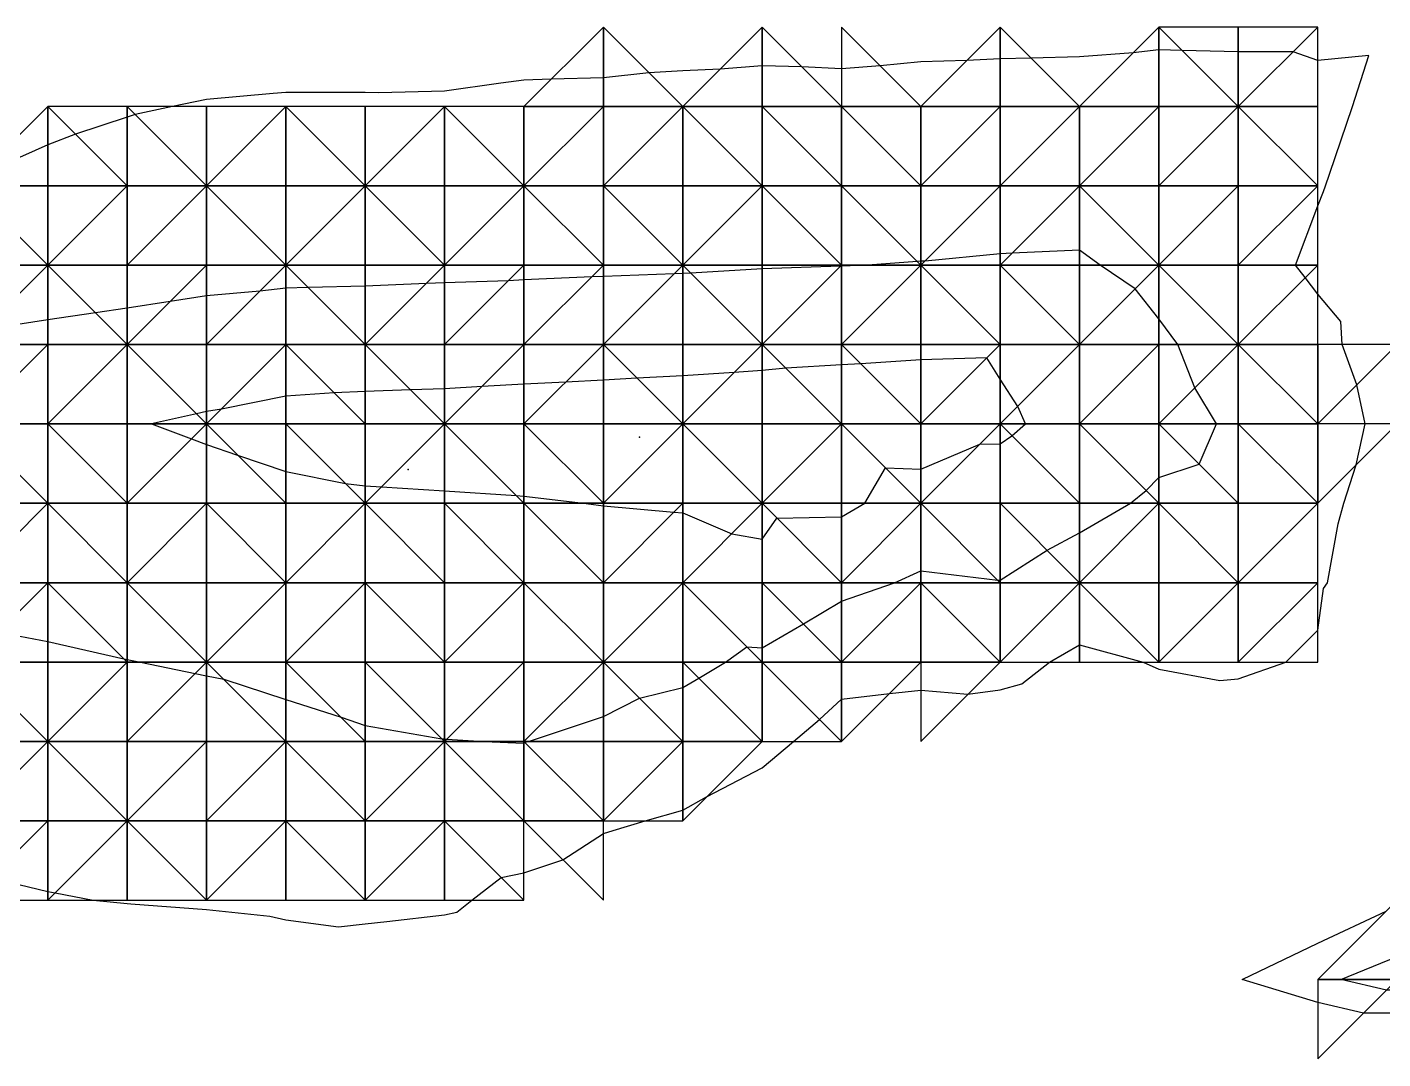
# Model space of a CAD drawing. Header units: metres. Extents: x 4732344 to 4732577, y 2266116 to 2266284.
# Drawn here: x 4732509.15 to 4732517.69, y 2266228.23 to 2266234.73 of the extents above; entities that cross this region are included whole.
import ezdxf

# ---------------------------------------------------------------- set-up
doc = ezdxf.new("R2010")
doc.units = ezdxf.units.M
doc.layers.add('TIN', color=5, linetype='Continuous')

msp = doc.modelspace()

# ---------------------------------------------------------------- linework, layer by layer
at = {"layer": 'corte', "color": 1}
for points in [[(4732517.779, 2266228.524, 1328.6113), (4732517.568, 2266228.524, 1328.5988), (4732517.279, 2266228.5909, 1328.5656), (4732516.8025, 2266228.735, 1328.5066), (4732517.279, 2266228.9638, 1328.5181), (4732517.7099, 2266229.1659, 1328.5291)], [(4732518.279, 2266228.6624, 1328.5159), (4732518.2064, 2266228.6624, 1328.5135), (4732517.779, 2266228.6685, 1328.4984), (4732517.7125, 2266228.6685, 1328.4927), (4732517.4252, 2266228.735, 1328.4597), (4732517.779, 2266228.8797, 1328.4715), (4732518.0528, 2266229.0088, 1328.4784), (4732518.279, 2266229.0215, 1328.4852), (4732518.5393, 2266228.9747, 1328.4978), (4732518.779, 2266228.9316, 1328.5094), (4732518.9457, 2266228.9017, 1328.5175), (4732519.279, 2266228.8546, 1328.5326), (4732519.722, 2266228.792, 1328.5526), (4732519.779, 2266228.7839, 1328.5551), (4732520.1252, 2266228.735, 1328.5708), (4732519.779, 2266228.7204, 1328.5606), (4732519.3132, 2266228.7008, 1328.5468), (4732519.279, 2266228.7008, 1328.5457), (4732518.8312, 2266228.6828, 1328.5325), (4732518.779, 2266228.6828, 1328.5307), (4732518.3516, 2266228.6624, 1328.5183), (4732518.279, 2266228.6624, 1328.5159)]]:
    msp.add_polyline3d(points, dxfattribs=at)
at = {"layer": 'lleno', "color": 3}
for points in [[(4732508.9203, 2266229.3763, 1328.1507), (4732509.279, 2266229.2891, 1328.1717), (4732509.3255, 2266229.2815, 1328.1746), (4732509.5647, 2266229.235, 1328.1905), (4732509.779, 2266229.2129, 1328.2014), (4732509.8032, 2266229.2108, 1328.2025), (4732510.279, 2266229.1753, 1328.2244), (4732510.6776, 2266229.1336, 1328.2448), (4732510.779, 2266229.11, 1328.2522), (4732511.1099, 2266229.0659, 1328.2707), (4732511.279, 2266229.0856, 1328.2729), (4732511.4143, 2266229.0997, 1328.275), (4732511.779, 2266229.1429, 1328.2796), (4732511.8551, 2266229.1589, 1328.2794), (4732511.9497, 2266229.235, 1328.2706), (4732512.1354, 2266229.3786, 1328.2765), (4732512.279, 2266229.4081, 1328.2925), (4732512.5242, 2266229.4898, 1328.321), (4732512.779, 2266229.6556, 1328.3535), (4732512.8407, 2266229.6733, 1328.3606), (4732513.0422, 2266229.735, 1328.3837), (4732513.279, 2266229.8022, 1328.4108), (4732513.429, 2266229.885, 1328.4294), (4732513.779, 2266230.0683, 1328.4725), (4732513.9771, 2266230.235, 1328.4991), (4732514.1399, 2266230.3741, 1328.5101), (4732514.279, 2266230.5017, 1328.5096), (4732514.5809, 2266230.5369, 1328.5182), (4732514.779, 2266230.557, 1328.5239), (4732515.0759, 2266230.5319, 1328.5348), (4732515.279, 2266230.5593, 1328.5403), (4732515.4158, 2266230.5982, 1328.5433), (4732515.5885, 2266230.735, 1328.5434), (4732515.779, 2266230.8431, 1328.5453), (4732516.179, 2266230.735, 1328.5628), (4732516.279, 2266230.6895, 1328.5679), (4732516.6636, 2266230.6196, 1328.5939), (4732516.779, 2266230.6297, 1328.6028), (4732517.079, 2266230.735, 1328.6182), (4732517.279, 2266230.935, 1328.616), (4732517.316, 2266231.198, 1328.5938), (4732517.3415, 2266231.235, 1328.5924), (4732517.4073, 2266231.6067, 1328.568), (4732517.4438, 2266231.735, 1328.5641), (4732517.5207, 2266231.9767, 1328.5569), (4732517.5777, 2266232.235, 1328.5484), (4732517.5263, 2266232.4823, 1328.5308), (4732517.4334, 2266232.735, 1328.5065), (4732517.4248, 2266232.8808, 1328.4939), (4732517.279, 2266233.0532, 1328.4746), (4732517.2011, 2266233.1571, 1328.4633), (4732517.1395, 2266233.235, 1328.4547), (4732517.279, 2266233.61, 1328.4277), (4732517.3154, 2266233.6986, 1328.4214), (4732517.329, 2266233.735, 1328.4188), (4732517.3531, 2266233.8091, 1328.4134), (4732517.4985, 2266234.235, 1328.3783), (4732517.6004, 2266234.5564, 1328.349), (4732517.279, 2266234.5253, 1328.3479), (4732517.1242, 2266234.5802, 1328.3407), (4732516.779, 2266234.5802, 1328.3296), (4732516.4253, 2266234.5887, 1328.3173), (4732516.279, 2266234.5921, 1328.3122), (4732516.1168, 2266234.5728, 1328.3085), (4732515.779, 2266234.5475, 1328.2996), (4732515.4741, 2266234.5399, 1328.2917), (4732515.279, 2266234.535, 1328.2896), (4732515.0685, 2266234.5245, 1328.2878), (4732514.779, 2266234.5171, 1328.2847), (4732514.5232, 2266234.4908, 1328.2836), (4732514.279, 2266234.4725, 1328.2819), (4732514.029, 2266234.485, 1328.2778), (4732513.779, 2266234.4914, 1328.2711), (4732513.5151, 2266234.4711, 1328.2638), (4732513.279, 2266234.4587, 1328.2568), (4732513.0665, 2266234.4475, 1328.2505), (4732512.779, 2266234.4156, 1328.2432), (4732512.4504, 2266234.4064, 1328.233), (4732512.279, 2266234.4017, 1328.2277), (4732512.1327, 2266234.3813, 1328.2272), (4732511.779, 2266234.3322, 1328.2259), (4732511.3647, 2266234.3207, 1328.2214), (4732511.279, 2266234.3232, 1328.2201), (4732511.1908, 2266234.3232, 1328.219), (4732510.779, 2266234.3232, 1328.2137), (4732510.6979, 2266234.3161, 1328.2115), (4732510.279, 2266234.2791, 1328.1997), (4732510.0647, 2266234.235, 1328.1951), (4732509.829, 2266234.185, 1328.1901), (4732509.779, 2266234.1683, 1328.1893), (4732509.454, 2266234.06, 1328.1845), (4732509.279, 2266233.9936, 1328.1823), (4732508.8415, 2266233.7975, 1328.1801)], [(4732508.9682, 2266230.9242, 1328.3089), (4732509.279, 2266230.864, 1328.3169), (4732509.7582, 2266230.7558, 1328.3288), (4732509.779, 2266230.7517, 1328.3294), (4732509.8623, 2266230.735, 1328.3315), (4732510.2076, 2266230.6636, 1328.3403), (4732510.279, 2266230.6488, 1328.3422), (4732510.3877, 2266230.6263, 1328.3449), (4732510.779, 2266230.4997, 1328.3532), (4732511.1268, 2266230.3872, 1328.3605), (4732511.279, 2266230.335, 1328.3636), (4732511.7618, 2266230.2522, 1328.3764), (4732511.779, 2266230.2506, 1328.3769), (4732511.7937, 2266230.2497, 1328.3774), (4732512.029, 2266230.235, 1328.3968), (4732512.279, 2266230.225, 1328.4224), (4732512.2845, 2266230.2295, 1328.4231), (4732512.3084, 2266230.235, 1328.4258), (4732512.779, 2266230.3919, 1328.4804), (4732513.0063, 2266230.5077, 1328.5083), (4732513.279, 2266230.5737, 1328.539), (4732513.38, 2266230.634, 1328.5517), (4732513.5493, 2266230.735, 1328.573), (4732513.6824, 2266230.8316, 1328.5767), (4732513.779, 2266230.8245, 1328.5801), (4732514.039, 2266230.975, 1328.5827), (4732514.279, 2266231.118, 1328.5849), (4732514.6123, 2266231.235, 1328.5912), (4732514.779, 2266231.3103, 1328.5937), (4732515.2634, 2266231.2506, 1328.6121), (4732515.279, 2266231.2509, 1328.6126), (4732515.5751, 2266231.4389, 1328.6147), (4732515.779, 2266231.5484, 1328.617), (4732516.0995, 2266231.735, 1328.62), (4732516.1976, 2266231.8164, 1328.62), (4732516.279, 2266231.8978, 1328.6194), (4732516.5334, 2266231.9806, 1328.6244), (4732516.6415, 2266232.235, 1328.6177), (4732516.5056, 2266232.4616, 1328.5991), (4732516.3986, 2266232.735, 1328.5726), (4732516.279, 2266232.8968, 1328.555), (4732516.1296, 2266233.0856, 1328.5342), (4732515.908, 2266233.235, 1328.5144), (4732515.779, 2266233.3302, 1328.5021), (4732515.354, 2266233.31, 1328.4899), (4732515.279, 2266233.3064, 1328.4879), (4732514.8053, 2266233.2613, 1328.4855), (4732514.779, 2266233.26, 1328.4852), (4732514.7557, 2266233.2583, 1328.4851), (4732514.4457, 2266233.235, 1328.4798), (4732514.279, 2266233.2291, 1328.4747), (4732514.2728, 2266233.2288, 1328.4745), (4732513.779, 2266233.2112, 1328.4594), (4732513.3296, 2266233.1844, 1328.4464), (4732513.279, 2266233.1821, 1328.4449), (4732513.2241, 2266233.1801, 1328.4432), (4732512.779, 2266233.1644, 1328.4296), (4732512.7058, 2266233.1618, 1328.4273), (4732512.279, 2266233.142, 1328.4146)], [(4732512.279, 2266233.142, 1328.4146), (4732512.1814, 2266233.1374, 1328.4117), (4732511.779, 2266233.1232, 1328.404), (4732511.6645, 2266233.1205, 1328.4028), (4732511.279, 2266233.1028, 1328.3958), (4732510.9194, 2266233.0946, 1328.3845), (4732510.779, 2266233.0897, 1328.3801), (4732510.6145, 2266233.0705, 1328.3758), (4732510.279, 2266233.0422, 1328.3663), (4732510.0504, 2266233.0064, 1328.3608), (4732509.779, 2266232.9639, 1328.3542), (4732509.579, 2266232.935, 1328.3492), (4732509.279, 2266232.8916, 1328.3417), (4732508.8719, 2266232.8279, 1328.3318)], [(4732512.279, 2266232.485, 1328.5599), (4732512.0158, 2266232.4718, 1328.5521), (4732511.779, 2266232.4563, 1328.547), (4732511.5647, 2266232.4493, 1328.5404), (4732511.279, 2266232.4399, 1328.5315), (4732511.0837, 2266232.4303, 1328.5256), (4732510.779, 2266232.41, 1328.5167), (4732510.3728, 2266232.3287, 1328.5061), (4732510.279, 2266232.3126, 1328.5024), (4732510.2156, 2266232.2984, 1328.4998), (4732509.9328, 2266232.235, 1328.4883), (4732510.1853, 2266232.1412, 1328.4932), (4732510.279, 2266232.1064, 1328.495), (4732510.4747, 2266232.0393, 1328.4989), (4732510.779, 2266231.935, 1328.5051), (4732511.154, 2266231.86, 1328.5147), (4732511.279, 2266231.8444, 1328.5182), (4732511.3819, 2266231.8379, 1328.5214), (4732511.779, 2266231.8131, 1328.5335), (4732512.229, 2266231.785, 1328.5743), (4732512.279, 2266231.7805, 1328.5793), (4732512.654, 2266231.735, 1328.6064), (4732512.779, 2266231.7198, 1328.6111), (4732513.2234, 2266231.6794, 1328.6274), (4732513.279, 2266231.6744, 1328.6295), (4732513.5875, 2266231.5435, 1328.6449), (4732513.779, 2266231.51, 1328.6526), (4732513.8728, 2266231.6412, 1328.6504), (4732514.279, 2266231.6499, 1328.6635), (4732514.4271, 2266231.735, 1328.665), (4732514.5555, 2266231.9585, 1328.6603), (4732514.779, 2266231.9509, 1328.668), (4732515.1515, 2266232.1075, 1328.674), (4732515.279, 2266232.11, 1328.6781), (4732515.3529, 2266232.1611, 1328.6784), (4732515.4375, 2266232.235, 1328.6783), (4732515.3892, 2266232.3452, 1328.6722), (4732515.279, 2266232.5176, 1328.6542), (4732515.1957, 2266232.6517, 1328.6402), (4732514.779, 2266232.6382, 1328.632), (4732514.4002, 2266232.6138, 1328.6212), (4732514.279, 2266232.608, 1328.6176), (4732513.9283, 2266232.5857, 1328.6075), (4732513.779, 2266232.5711, 1328.6036), (4732513.6036, 2266232.5596, 1328.5986), (4732513.279, 2266232.5383, 1328.5893), (4732512.9899, 2266232.5241, 1328.5807), (4732512.779, 2266232.51, 1328.5747), (4732512.5422, 2266232.4982, 1328.5677), (4732512.279, 2266232.485, 1328.5599)]]:
    msp.add_polyline3d(points, dxfattribs=at)
at = {"layer": 'lleno_centroid', "color": 2}
for p in [(4732513.0066, 2266232.1517, 1328.6013), (4732511.5492, 2266231.9473, 1328.4308)]:
    msp.add_point(p, dxfattribs=at)
at = {"layer": 'TIN', "color": 5}
for points in [[(4732512.779, 2266234.735, 0.077), (4732512.279, 2266234.235, 0.112), (4732512.779, 2266234.235, 0.113)], [(4732512.779, 2266234.235, 0.113), (4732513.279, 2266234.235, 0.117), (4732512.779, 2266234.735, 0.077)], [(4732513.779, 2266234.735, 0.081), (4732513.279, 2266234.235, 0.117), (4732513.779, 2266234.235, 0.12)], [(4732513.779, 2266234.735, 0.081), (4732513.779, 2266234.235, 0.12), (4732514.279, 2266234.235, 0.119)], [(4732514.279, 2266234.235, 0.119), (4732514.779, 2266234.235, 0.122), (4732514.279, 2266234.735, 0.079)], [(4732515.279, 2266234.735, 0.084), (4732514.779, 2266234.235, 0.122), (4732515.279, 2266234.235, 0.124)], [(4732515.279, 2266234.235, 0.124), (4732515.779, 2266234.235, 0.125), (4732515.279, 2266234.735, 0.084)], [(4732515.779, 2266234.235, 0.125), (4732516.279, 2266234.235, 0.13), (4732516.279, 2266234.735, 0.088)], [(4732516.279, 2266234.235, 0.13), (4732516.779, 2266234.235, 0.129), (4732516.279, 2266234.735, 0.088)], [(4732516.279, 2266234.735, 0.088), (4732516.779, 2266234.235, 0.129), (4732516.779, 2266234.735, 0.087)], [(4732517.279, 2266234.735, 0.087), (4732516.779, 2266234.735, 0.087), (4732516.779, 2266234.235, 0.129)], [(4732516.779, 2266234.235, 0.129), (4732517.279, 2266234.235, 0.118), (4732517.279, 2266234.735, 0.087)], [(4732509.279, 2266234.235, 0.086), (4732508.779, 2266233.735, 0.102), (4732509.279, 2266233.735, 0.115)], [(4732509.779, 2266233.735, 0.126), (4732509.779, 2266234.235, 0.096), (4732509.279, 2266234.235, 0.086)], [(4732509.279, 2266234.235, 0.086), (4732509.279, 2266233.735, 0.115), (4732509.779, 2266233.735, 0.126)], [(4732509.779, 2266234.235, 0.096), (4732510.279, 2266233.735, 0.136), (4732510.279, 2266234.235, 0.103)], [(4732509.779, 2266234.235, 0.096), (4732509.779, 2266233.735, 0.126), (4732510.279, 2266233.735, 0.136)], [(4732510.779, 2266233.735, 0.14), (4732510.779, 2266234.235, 0.106), (4732510.279, 2266233.735, 0.136)], [(4732510.279, 2266233.735, 0.136), (4732510.779, 2266234.235, 0.106), (4732510.279, 2266234.235, 0.103)], [(4732511.279, 2266233.735, 0.141), (4732510.779, 2266234.235, 0.106), (4732510.779, 2266233.735, 0.14)], [(4732511.279, 2266233.735, 0.141), (4732511.279, 2266234.235, 0.106), (4732510.779, 2266234.235, 0.106)], [(4732511.779, 2266233.735, 0.144), (4732511.779, 2266234.235, 0.107), (4732511.279, 2266233.735, 0.141)], [(4732511.279, 2266233.735, 0.141), (4732511.779, 2266234.235, 0.107), (4732511.279, 2266234.235, 0.106)], [(4732512.279, 2266233.735, 0.147), (4732511.779, 2266234.235, 0.107), (4732511.779, 2266233.735, 0.144)], [(4732512.279, 2266233.735, 0.147), (4732512.279, 2266234.235, 0.112), (4732511.779, 2266234.235, 0.107)], [(4732512.779, 2266234.235, 0.113), (4732512.279, 2266234.235, 0.112), (4732512.279, 2266233.735, 0.147)], [(4732512.779, 2266233.735, 0.15), (4732512.779, 2266234.235, 0.113), (4732512.279, 2266233.735, 0.147)], [(4732513.279, 2266234.235, 0.117), (4732512.779, 2266233.735, 0.15), (4732513.279, 2266233.735, 0.154)], [(4732513.279, 2266234.235, 0.117), (4732512.779, 2266234.235, 0.113), (4732512.779, 2266233.735, 0.15)], [(4732513.279, 2266233.735, 0.154), (4732513.779, 2266233.735, 0.158), (4732513.279, 2266234.235, 0.117)], [(4732513.779, 2266233.735, 0.158), (4732513.779, 2266234.235, 0.12), (4732513.279, 2266234.235, 0.117)], [(4732514.279, 2266233.735, 0.159), (4732513.779, 2266234.235, 0.12), (4732513.779, 2266233.735, 0.158)], [(4732514.279, 2266234.235, 0.119), (4732513.779, 2266234.235, 0.12), (4732514.279, 2266233.735, 0.159)], [(4732514.279, 2266234.235, 0.119), (4732514.279, 2266233.735, 0.159), (4732514.779, 2266233.735, 0.162)], [(4732514.779, 2266233.735, 0.162), (4732514.779, 2266234.235, 0.122), (4732514.279, 2266234.235, 0.119)], [(4732515.279, 2266234.235, 0.124), (4732514.779, 2266234.235, 0.122), (4732514.779, 2266233.735, 0.162)], [(4732514.779, 2266233.735, 0.162), (4732515.279, 2266233.735, 0.164), (4732515.279, 2266234.235, 0.124)], [(4732515.279, 2266233.735, 0.164), (4732515.779, 2266234.235, 0.125), (4732515.279, 2266234.235, 0.124)], [(4732515.279, 2266233.735, 0.164), (4732515.779, 2266233.735, 0.166), (4732515.779, 2266234.235, 0.125)], [(4732515.779, 2266234.235, 0.125), (4732515.779, 2266233.735, 0.166), (4732516.279, 2266234.235, 0.13)], [(4732516.279, 2266234.235, 0.13), (4732515.779, 2266233.735, 0.166), (4732516.279, 2266233.735, 0.171)], [(4732516.279, 2266233.735, 0.171), (4732516.779, 2266233.735, 0.146), (4732516.779, 2266234.235, 0.129)], [(4732516.779, 2266234.235, 0.129), (4732516.279, 2266234.235, 0.13), (4732516.279, 2266233.735, 0.171)], [(4732516.779, 2266234.235, 0.129), (4732517.279, 2266233.735, 0.104), (4732517.279, 2266234.235, 0.118)], [(4732516.779, 2266233.735, 0.146), (4732517.279, 2266233.735, 0.104), (4732516.779, 2266234.235, 0.129)], [(4732509.279, 2266233.235, 0.143), (4732508.779, 2266233.735, 0.102), (4732508.779, 2266233.235, 0.131)], [(4732509.279, 2266233.735, 0.115), (4732508.779, 2266233.735, 0.102), (4732509.279, 2266233.235, 0.143)], [(4732509.279, 2266233.235, 0.143), (4732509.779, 2266233.235, 0.155), (4732509.779, 2266233.735, 0.126)], [(4732509.779, 2266233.735, 0.126), (4732509.279, 2266233.735, 0.115), (4732509.279, 2266233.235, 0.143)], [(4732510.279, 2266233.235, 0.168), (4732510.279, 2266233.735, 0.136), (4732509.779, 2266233.235, 0.155)], [(4732510.279, 2266233.735, 0.136), (4732509.779, 2266233.735, 0.126), (4732509.779, 2266233.235, 0.155)], [(4732510.279, 2266233.735, 0.136), (4732510.779, 2266233.235, 0.175), (4732510.779, 2266233.735, 0.14)], [(4732510.279, 2266233.235, 0.168), (4732510.779, 2266233.235, 0.175), (4732510.279, 2266233.735, 0.136)], [(4732510.779, 2266233.735, 0.14), (4732510.779, 2266233.235, 0.175), (4732511.279, 2266233.735, 0.141)], [(4732510.779, 2266233.235, 0.175), (4732511.279, 2266233.235, 0.177), (4732511.279, 2266233.735, 0.141)], [(4732511.279, 2266233.235, 0.177), (4732511.779, 2266233.235, 0.181), (4732511.279, 2266233.735, 0.141)], [(4732511.279, 2266233.735, 0.141), (4732511.779, 2266233.235, 0.181), (4732511.779, 2266233.735, 0.144)], [(4732511.779, 2266233.735, 0.144), (4732511.779, 2266233.235, 0.181), (4732512.279, 2266233.735, 0.147)], [(4732512.279, 2266233.735, 0.147), (4732511.779, 2266233.235, 0.181), (4732512.279, 2266233.235, 0.184)], [(4732512.279, 2266233.235, 0.184), (4732512.779, 2266233.235, 0.188), (4732512.279, 2266233.735, 0.147)], [(4732512.779, 2266233.235, 0.188), (4732512.779, 2266233.735, 0.15), (4732512.279, 2266233.735, 0.147)], [(4732513.279, 2266233.235, 0.191), (4732512.779, 2266233.735, 0.15), (4732512.779, 2266233.235, 0.188)], [(4732513.279, 2266233.735, 0.154), (4732512.779, 2266233.735, 0.15), (4732513.279, 2266233.235, 0.191)], [(4732513.279, 2266233.235, 0.191), (4732513.779, 2266233.735, 0.158), (4732513.279, 2266233.735, 0.154)], [(4732513.779, 2266233.235, 0.196), (4732513.779, 2266233.735, 0.158), (4732513.279, 2266233.235, 0.191)], [(4732514.279, 2266233.235, 0.199), (4732513.779, 2266233.735, 0.158), (4732513.779, 2266233.235, 0.196)], [(4732514.279, 2266233.235, 0.199), (4732514.279, 2266233.735, 0.159), (4732513.779, 2266233.735, 0.158)], [(4732514.279, 2266233.735, 0.159), (4732514.279, 2266233.235, 0.199), (4732514.779, 2266233.235, 0.202)], [(4732514.779, 2266233.235, 0.202), (4732514.779, 2266233.735, 0.162), (4732514.279, 2266233.735, 0.159)], [(4732515.279, 2266233.735, 0.164), (4732514.779, 2266233.735, 0.162), (4732514.779, 2266233.235, 0.202)], [(4732514.779, 2266233.235, 0.202), (4732515.279, 2266233.235, 0.206), (4732515.279, 2266233.735, 0.164)], [(4732515.779, 2266233.735, 0.166), (4732515.279, 2266233.735, 0.164), (4732515.279, 2266233.235, 0.206)], [(4732515.779, 2266233.235, 0.208), (4732515.779, 2266233.735, 0.166), (4732515.279, 2266233.235, 0.206)], [(4732516.279, 2266233.735, 0.171), (4732515.779, 2266233.735, 0.166), (4732516.279, 2266233.235, 0.177)], [(4732516.279, 2266233.235, 0.177), (4732515.779, 2266233.735, 0.166), (4732515.779, 2266233.235, 0.208)], [(4732516.279, 2266233.235, 0.177), (4732516.779, 2266233.235, 0.131), (4732516.779, 2266233.735, 0.146)], [(4732516.279, 2266233.235, 0.177), (4732516.779, 2266233.735, 0.146), (4732516.279, 2266233.735, 0.171)], [(4732516.779, 2266233.735, 0.146), (4732516.779, 2266233.235, 0.131), (4732517.279, 2266233.735, 0.104)], [(4732517.279, 2266233.735, 0.104), (4732516.779, 2266233.235, 0.131), (4732517.279, 2266233.235, 0.088)], [(4732509.279, 2266233.235, 0.143), (4732508.779, 2266232.735, 0.213), (4732509.279, 2266232.735, 0.226)], [(4732509.279, 2266233.235, 0.143), (4732508.779, 2266233.235, 0.131), (4732508.779, 2266232.735, 0.213)], [(4732509.279, 2266232.735, 0.226), (4732509.779, 2266232.735, 0.238), (4732509.279, 2266233.235, 0.143)], [(4732509.279, 2266233.235, 0.143), (4732509.779, 2266232.735, 0.238), (4732509.779, 2266233.235, 0.155)], [(4732510.279, 2266233.235, 0.168), (4732509.779, 2266233.235, 0.155), (4732509.779, 2266232.735, 0.238)], [(4732509.779, 2266232.735, 0.238), (4732510.279, 2266232.735, 0.251), (4732510.279, 2266233.235, 0.168)], [(4732510.279, 2266232.735, 0.251), (4732510.779, 2266233.235, 0.175), (4732510.279, 2266233.235, 0.168)], [(4732510.279, 2266232.735, 0.251), (4732510.779, 2266232.735, 0.261), (4732510.779, 2266233.235, 0.175)], [(4732510.779, 2266233.235, 0.175), (4732510.779, 2266232.735, 0.261), (4732511.279, 2266232.735, 0.264)], [(4732511.279, 2266232.735, 0.264), (4732511.279, 2266233.235, 0.177), (4732510.779, 2266233.235, 0.175)], [(4732511.279, 2266232.735, 0.264), (4732511.779, 2266233.235, 0.181), (4732511.279, 2266233.235, 0.177)], [(4732511.279, 2266232.735, 0.264), (4732511.779, 2266232.735, 0.266), (4732511.779, 2266233.235, 0.181)], [(4732511.779, 2266232.735, 0.266), (4732512.279, 2266232.735, 0.27), (4732512.279, 2266233.235, 0.184)], [(4732512.279, 2266233.235, 0.184), (4732511.779, 2266233.235, 0.181), (4732511.779, 2266232.735, 0.266)], [(4732512.279, 2266233.235, 0.184), (4732512.279, 2266232.735, 0.27), (4732512.779, 2266233.235, 0.188)], [(4732512.779, 2266233.235, 0.188), (4732512.279, 2266232.735, 0.27), (4732512.779, 2266232.735, 0.273)], [(4732513.279, 2266233.235, 0.191), (4732512.779, 2266233.235, 0.188), (4732512.779, 2266232.735, 0.273)], [(4732513.279, 2266233.235, 0.191), (4732512.779, 2266232.735, 0.273), (4732513.279, 2266232.735, 0.276)], [(4732513.779, 2266233.235, 0.196), (4732513.279, 2266233.235, 0.191), (4732513.779, 2266232.735, 0.28)], [(4732513.779, 2266232.735, 0.28), (4732513.279, 2266233.235, 0.191), (4732513.279, 2266232.735, 0.276)], [(4732513.779, 2266232.735, 0.28), (4732514.279, 2266233.235, 0.199), (4732513.779, 2266233.235, 0.196)], [(4732513.779, 2266232.735, 0.28), (4732514.279, 2266232.735, 0.284), (4732514.279, 2266233.235, 0.199)], [(4732514.279, 2266233.235, 0.199), (4732514.279, 2266232.735, 0.284), (4732514.779, 2266233.235, 0.202)], [(4732514.779, 2266233.235, 0.202), (4732514.279, 2266232.735, 0.284), (4732514.779, 2266232.735, 0.288)], [(4732515.279, 2266232.735, 0.29), (4732515.279, 2266233.235, 0.206), (4732514.779, 2266233.235, 0.202)], [(4732514.779, 2266233.235, 0.202), (4732514.779, 2266232.735, 0.288), (4732515.279, 2266232.735, 0.29)], [(4732515.779, 2266232.735, 0.254), (4732515.779, 2266233.235, 0.208), (4732515.279, 2266233.235, 0.206)], [(4732515.279, 2266233.235, 0.206), (4732515.279, 2266232.735, 0.29), (4732515.779, 2266232.735, 0.254)], [(4732515.779, 2266232.735, 0.254), (4732516.279, 2266232.735, 0.211), (4732516.279, 2266233.235, 0.177)], [(4732516.279, 2266233.235, 0.177), (4732515.779, 2266233.235, 0.208), (4732515.779, 2266232.735, 0.254)], [(4732516.779, 2266233.235, 0.131), (4732516.279, 2266233.235, 0.177), (4732516.779, 2266232.735, 0.165)], [(4732516.779, 2266232.735, 0.165), (4732516.279, 2266233.235, 0.177), (4732516.279, 2266232.735, 0.211)], [(4732517.279, 2266233.235, 0.088), (4732516.779, 2266233.235, 0.131), (4732516.779, 2266232.735, 0.165)], [(4732517.279, 2266232.735, 0.121), (4732517.279, 2266233.235, 0.088), (4732516.779, 2266232.735, 0.165)], [(4732508.779, 2266232.235, 0.275), (4732509.279, 2266232.235, 0.284), (4732509.279, 2266232.735, 0.226)], [(4732509.279, 2266232.735, 0.226), (4732508.779, 2266232.735, 0.213), (4732508.779, 2266232.235, 0.275)], [(4732509.779, 2266232.735, 0.238), (4732509.279, 2266232.235, 0.284), (4732509.779, 2266232.235, 0.296)], [(4732509.279, 2266232.735, 0.226), (4732509.279, 2266232.235, 0.284), (4732509.779, 2266232.735, 0.238)], [(4732510.279, 2266232.735, 0.251), (4732509.779, 2266232.735, 0.238), (4732510.279, 2266232.235, 0.309)], [(4732510.279, 2266232.235, 0.309), (4732509.779, 2266232.735, 0.238), (4732509.779, 2266232.235, 0.296)], [(4732510.779, 2266232.735, 0.261), (4732510.279, 2266232.735, 0.251), (4732510.279, 2266232.235, 0.309)], [(4732510.779, 2266232.235, 0.321), (4732510.779, 2266232.735, 0.261), (4732510.279, 2266232.235, 0.309)], [(4732511.279, 2266232.235, 0.325), (4732510.779, 2266232.735, 0.261), (4732510.779, 2266232.235, 0.321)], [(4732511.279, 2266232.235, 0.325), (4732511.279, 2266232.735, 0.264), (4732510.779, 2266232.735, 0.261)], [(4732511.779, 2266232.735, 0.266), (4732511.279, 2266232.735, 0.264), (4732511.779, 2266232.235, 0.327)], [(4732511.279, 2266232.735, 0.264), (4732511.279, 2266232.235, 0.325), (4732511.779, 2266232.235, 0.327)], [(4732511.779, 2266232.235, 0.327), (4732512.279, 2266232.235, 0.33), (4732512.279, 2266232.735, 0.27)], [(4732512.279, 2266232.735, 0.27), (4732511.779, 2266232.735, 0.266), (4732511.779, 2266232.235, 0.327)], [(4732512.779, 2266232.735, 0.273), (4732512.279, 2266232.735, 0.27), (4732512.279, 2266232.235, 0.33)], [(4732512.779, 2266232.235, 0.333), (4732512.779, 2266232.735, 0.273), (4732512.279, 2266232.235, 0.33)], [(4732513.279, 2266232.735, 0.276), (4732512.779, 2266232.735, 0.273), (4732513.279, 2266232.235, 0.337)], [(4732513.279, 2266232.235, 0.337), (4732512.779, 2266232.735, 0.273), (4732512.779, 2266232.235, 0.333)], [(4732513.279, 2266232.735, 0.276), (4732513.279, 2266232.235, 0.337), (4732513.779, 2266232.735, 0.28)], [(4732513.779, 2266232.735, 0.28), (4732513.279, 2266232.235, 0.337), (4732513.779, 2266232.235, 0.341)], [(4732513.779, 2266232.735, 0.28), (4732513.779, 2266232.235, 0.341), (4732514.279, 2266232.235, 0.347)], [(4732514.279, 2266232.235, 0.347), (4732514.279, 2266232.735, 0.284), (4732513.779, 2266232.735, 0.28)], [(4732514.779, 2266232.735, 0.288), (4732514.279, 2266232.735, 0.284), (4732514.779, 2266232.235, 0.35)], [(4732514.779, 2266232.235, 0.35), (4732514.279, 2266232.735, 0.284), (4732514.279, 2266232.235, 0.347)], [(4732514.779, 2266232.235, 0.35), (4732515.279, 2266232.235, 0.313), (4732515.279, 2266232.735, 0.29)], [(4732515.279, 2266232.735, 0.29), (4732514.779, 2266232.735, 0.288), (4732514.779, 2266232.235, 0.35)], [(4732515.779, 2266232.735, 0.254), (4732515.279, 2266232.735, 0.29), (4732515.279, 2266232.235, 0.313)], [(4732515.279, 2266232.235, 0.313), (4732515.779, 2266232.235, 0.272), (4732515.779, 2266232.735, 0.254)], [(4732516.279, 2266232.235, 0.229), (4732516.279, 2266232.735, 0.211), (4732515.779, 2266232.235, 0.272)], [(4732515.779, 2266232.235, 0.272), (4732516.279, 2266232.735, 0.211), (4732515.779, 2266232.735, 0.254)], [(4732516.779, 2266232.735, 0.165), (4732516.279, 2266232.235, 0.229), (4732516.779, 2266232.235, 0.189)], [(4732516.779, 2266232.735, 0.165), (4732516.279, 2266232.735, 0.211), (4732516.279, 2266232.235, 0.229)], [(4732516.779, 2266232.735, 0.165), (4732517.279, 2266232.235, 0.146), (4732517.279, 2266232.735, 0.121)], [(4732516.779, 2266232.235, 0.189), (4732517.279, 2266232.235, 0.146), (4732516.779, 2266232.735, 0.165)], [(4732517.779, 2266232.735, 0.053), (4732517.279, 2266232.735, 0.121), (4732517.279, 2266232.235, 0.146)], [(4732508.779, 2266231.735, 0.245), (4732509.279, 2266231.735, 0.252), (4732508.779, 2266232.235, 0.275)], [(4732509.279, 2266231.735, 0.252), (4732509.279, 2266232.235, 0.284), (4732508.779, 2266232.235, 0.275)], [(4732509.279, 2266232.235, 0.284), (4732509.279, 2266231.735, 0.252), (4732509.779, 2266231.735, 0.261)], [(4732509.779, 2266231.735, 0.261), (4732509.779, 2266232.235, 0.296), (4732509.279, 2266232.235, 0.284)], [(4732509.779, 2266231.735, 0.261), (4732510.279, 2266231.735, 0.274), (4732510.279, 2266232.235, 0.309)], [(4732510.279, 2266232.235, 0.309), (4732509.779, 2266232.235, 0.296), (4732509.779, 2266231.735, 0.261)], [(4732510.279, 2266232.235, 0.309), (4732510.779, 2266231.735, 0.286), (4732510.779, 2266232.235, 0.321)], [(4732510.279, 2266231.735, 0.274), (4732510.779, 2266231.735, 0.286), (4732510.279, 2266232.235, 0.309)], [(4732510.779, 2266232.235, 0.321), (4732510.779, 2266231.735, 0.286), (4732511.279, 2266231.735, 0.293)], [(4732511.279, 2266231.735, 0.293), (4732511.279, 2266232.235, 0.325), (4732510.779, 2266232.235, 0.321)], [(4732511.279, 2266232.235, 0.325), (4732511.279, 2266231.735, 0.293), (4732511.779, 2266232.235, 0.327)], [(4732511.779, 2266232.235, 0.327), (4732511.279, 2266231.735, 0.293), (4732511.779, 2266231.735, 0.295)], [(4732512.279, 2266231.735, 0.297), (4732512.279, 2266232.235, 0.33), (4732511.779, 2266232.235, 0.327)], [(4732511.779, 2266232.235, 0.327), (4732511.779, 2266231.735, 0.295), (4732512.279, 2266231.735, 0.297)], [(4732512.779, 2266232.235, 0.333), (4732512.279, 2266232.235, 0.33), (4732512.779, 2266231.735, 0.301)], [(4732512.779, 2266231.735, 0.301), (4732512.279, 2266232.235, 0.33), (4732512.279, 2266231.735, 0.297)], [(4732512.779, 2266232.235, 0.333), (4732512.779, 2266231.735, 0.301), (4732513.279, 2266232.235, 0.337)], [(4732513.279, 2266232.235, 0.337), (4732512.779, 2266231.735, 0.301), (4732513.279, 2266231.735, 0.304)], [(4732513.779, 2266231.735, 0.318), (4732513.279, 2266232.235, 0.337), (4732513.279, 2266231.735, 0.304)], [(4732513.779, 2266232.235, 0.341), (4732513.279, 2266232.235, 0.337), (4732513.779, 2266231.735, 0.318)], [(4732514.279, 2266232.235, 0.347), (4732513.779, 2266232.235, 0.341), (4732513.779, 2266231.735, 0.318)], [(4732513.779, 2266231.735, 0.318), (4732514.279, 2266231.735, 0.316), (4732514.279, 2266232.235, 0.347)], [(4732514.279, 2266232.235, 0.347), (4732514.279, 2266231.735, 0.316), (4732514.779, 2266231.735, 0.262)], [(4732514.779, 2266231.735, 0.262), (4732514.779, 2266232.235, 0.35), (4732514.279, 2266232.235, 0.347)], [(4732515.279, 2266231.735, 0.261), (4732515.279, 2266232.235, 0.313), (4732514.779, 2266231.735, 0.262)], [(4732515.279, 2266232.235, 0.313), (4732514.779, 2266232.235, 0.35), (4732514.779, 2266231.735, 0.262)], [(4732515.779, 2266231.735, 0.225), (4732515.779, 2266232.235, 0.272), (4732515.279, 2266232.235, 0.313)], [(4732515.279, 2266232.235, 0.313), (4732515.279, 2266231.735, 0.261), (4732515.779, 2266231.735, 0.225)], [(4732516.279, 2266231.735, 0.186), (4732516.279, 2266232.235, 0.229), (4732515.779, 2266232.235, 0.272)], [(4732515.779, 2266232.235, 0.272), (4732515.779, 2266231.735, 0.225), (4732516.279, 2266231.735, 0.186)], [(4732516.779, 2266231.735, 0.172), (4732516.279, 2266232.235, 0.229), (4732516.279, 2266231.735, 0.186)], [(4732516.779, 2266232.235, 0.189), (4732516.279, 2266232.235, 0.229), (4732516.779, 2266231.735, 0.172)], [(4732516.779, 2266232.235, 0.189), (4732516.779, 2266231.735, 0.172), (4732517.279, 2266231.735, 0.129)], [(4732517.279, 2266231.735, 0.129), (4732517.279, 2266232.235, 0.146), (4732516.779, 2266232.235, 0.189)], [(4732517.779, 2266232.235, 0.069), (4732517.279, 2266232.235, 0.146), (4732517.279, 2266231.735, 0.129)], [(4732509.279, 2266231.735, 0.252), (4732508.779, 2266231.735, 0.245), (4732508.779, 2266231.235, 0.216)], [(4732508.779, 2266231.235, 0.216), (4732509.279, 2266231.235, 0.223), (4732509.279, 2266231.735, 0.252)], [(4732509.779, 2266231.235, 0.229), (4732509.279, 2266231.735, 0.252), (4732509.279, 2266231.235, 0.223)], [(4732509.779, 2266231.735, 0.261), (4732509.279, 2266231.735, 0.252), (4732509.779, 2266231.235, 0.229)], [(4732510.279, 2266231.235, 0.238), (4732510.279, 2266231.735, 0.274), (4732509.779, 2266231.235, 0.229)], [(4732509.779, 2266231.235, 0.229), (4732510.279, 2266231.735, 0.274), (4732509.779, 2266231.735, 0.261)], [(4732510.779, 2266231.235, 0.251), (4732510.279, 2266231.735, 0.274), (4732510.279, 2266231.235, 0.238)], [(4732510.779, 2266231.235, 0.251), (4732510.779, 2266231.735, 0.286), (4732510.279, 2266231.735, 0.274)], [(4732510.779, 2266231.735, 0.286), (4732510.779, 2266231.235, 0.251), (4732511.279, 2266231.735, 0.293)], [(4732511.279, 2266231.735, 0.293), (4732510.779, 2266231.235, 0.251), (4732511.279, 2266231.235, 0.261)], [(4732511.279, 2266231.735, 0.293), (4732511.279, 2266231.235, 0.261), (4732511.779, 2266231.235, 0.263)], [(4732511.779, 2266231.235, 0.263), (4732511.779, 2266231.735, 0.295), (4732511.279, 2266231.735, 0.293)], [(4732511.779, 2266231.235, 0.263), (4732512.279, 2266231.235, 0.265), (4732511.779, 2266231.735, 0.295)], [(4732511.779, 2266231.735, 0.295), (4732512.279, 2266231.235, 0.265), (4732512.279, 2266231.735, 0.297)], [(4732512.779, 2266231.235, 0.268), (4732512.779, 2266231.735, 0.301), (4732512.279, 2266231.735, 0.297)], [(4732512.279, 2266231.735, 0.297), (4732512.279, 2266231.235, 0.265), (4732512.779, 2266231.235, 0.268)], [(4732513.279, 2266231.735, 0.304), (4732512.779, 2266231.735, 0.301), (4732512.779, 2266231.235, 0.268)], [(4732513.279, 2266231.235, 0.271), (4732513.279, 2266231.735, 0.304), (4732512.779, 2266231.235, 0.268)], [(4732513.779, 2266231.735, 0.318), (4732513.279, 2266231.735, 0.304), (4732513.279, 2266231.235, 0.271)], [(4732513.279, 2266231.235, 0.271), (4732513.779, 2266231.235, 0.278), (4732513.779, 2266231.735, 0.318)], [(4732513.779, 2266231.735, 0.318), (4732513.779, 2266231.235, 0.278), (4732514.279, 2266231.235, 0.222)], [(4732514.279, 2266231.235, 0.222), (4732514.279, 2266231.735, 0.316), (4732513.779, 2266231.735, 0.318)], [(4732514.779, 2266231.735, 0.262), (4732514.279, 2266231.735, 0.316), (4732514.279, 2266231.235, 0.222)], [(4732514.279, 2266231.235, 0.222), (4732514.779, 2266231.235, 0.189), (4732514.779, 2266231.735, 0.262)], [(4732515.279, 2266231.235, 0.198), (4732515.279, 2266231.735, 0.261), (4732514.779, 2266231.735, 0.262)], [(4732514.779, 2266231.735, 0.262), (4732514.779, 2266231.235, 0.189), (4732515.279, 2266231.235, 0.198)], [(4732515.279, 2266231.735, 0.261), (4732515.779, 2266231.235, 0.158), (4732515.779, 2266231.735, 0.225)], [(4732515.279, 2266231.235, 0.198), (4732515.779, 2266231.235, 0.158), (4732515.279, 2266231.735, 0.261)], [(4732516.279, 2266231.735, 0.186), (4732515.779, 2266231.735, 0.225), (4732515.779, 2266231.235, 0.158)], [(4732515.779, 2266231.235, 0.158), (4732516.279, 2266231.235, 0.146), (4732516.279, 2266231.735, 0.186)], [(4732516.779, 2266231.235, 0.153), (4732516.779, 2266231.735, 0.172), (4732516.279, 2266231.735, 0.186)], [(4732516.279, 2266231.735, 0.186), (4732516.279, 2266231.235, 0.146), (4732516.779, 2266231.235, 0.153)], [(4732516.779, 2266231.735, 0.172), (4732516.779, 2266231.235, 0.153), (4732517.279, 2266231.735, 0.129)], [(4732516.779, 2266231.235, 0.153), (4732517.279, 2266231.235, 0.112), (4732517.279, 2266231.735, 0.129)], [(4732508.779, 2266230.735, 0.186), (4732509.279, 2266231.235, 0.223), (4732508.779, 2266231.235, 0.216)], [(4732508.779, 2266230.735, 0.186), (4732509.279, 2266230.735, 0.192), (4732509.279, 2266231.235, 0.223)], [(4732509.779, 2266230.735, 0.199), (4732509.779, 2266231.235, 0.229), (4732509.279, 2266231.235, 0.223)], [(4732509.279, 2266231.235, 0.223), (4732509.279, 2266230.735, 0.192), (4732509.779, 2266230.735, 0.199)], [(4732510.279, 2266231.235, 0.238), (4732509.779, 2266231.235, 0.229), (4732510.279, 2266230.735, 0.205)], [(4732509.779, 2266231.235, 0.229), (4732509.779, 2266230.735, 0.199), (4732510.279, 2266230.735, 0.205)], [(4732510.279, 2266230.735, 0.205), (4732510.779, 2266231.235, 0.251), (4732510.279, 2266231.235, 0.238)], [(4732510.279, 2266230.735, 0.205), (4732510.779, 2266230.735, 0.216), (4732510.779, 2266231.235, 0.251)], [(4732511.279, 2266230.735, 0.228), (4732511.279, 2266231.235, 0.261), (4732510.779, 2266230.735, 0.216)], [(4732511.279, 2266231.235, 0.261), (4732510.779, 2266231.235, 0.251), (4732510.779, 2266230.735, 0.216)], [(4732511.779, 2266231.235, 0.263), (4732511.279, 2266231.235, 0.261), (4732511.779, 2266230.735, 0.231)], [(4732511.779, 2266230.735, 0.231), (4732511.279, 2266231.235, 0.261), (4732511.279, 2266230.735, 0.228)], [(4732512.279, 2266230.735, 0.233), (4732512.279, 2266231.235, 0.265), (4732511.779, 2266230.735, 0.231)], [(4732511.779, 2266230.735, 0.231), (4732512.279, 2266231.235, 0.265), (4732511.779, 2266231.235, 0.263)], [(4732512.779, 2266230.735, 0.235), (4732512.279, 2266231.235, 0.265), (4732512.279, 2266230.735, 0.233)], [(4732512.779, 2266230.735, 0.235), (4732512.779, 2266231.235, 0.268), (4732512.279, 2266231.235, 0.265)], [(4732512.779, 2266230.735, 0.235), (4732513.279, 2266230.735, 0.22), (4732513.279, 2266231.235, 0.271)], [(4732513.279, 2266231.235, 0.271), (4732512.779, 2266231.235, 0.268), (4732512.779, 2266230.735, 0.235)], [(4732513.779, 2266230.735, 0.183), (4732513.779, 2266231.235, 0.278), (4732513.279, 2266231.235, 0.271)], [(4732513.279, 2266231.235, 0.271), (4732513.279, 2266230.735, 0.22), (4732513.779, 2266230.735, 0.183)], [(4732514.279, 2266231.235, 0.222), (4732513.779, 2266231.235, 0.278), (4732514.279, 2266230.735, 0.128)], [(4732513.779, 2266231.235, 0.278), (4732513.779, 2266230.735, 0.183), (4732514.279, 2266230.735, 0.128)], [(4732514.779, 2266230.735, 0.121), (4732514.779, 2266231.235, 0.189), (4732514.279, 2266230.735, 0.128)], [(4732514.279, 2266230.735, 0.128), (4732514.779, 2266231.235, 0.189), (4732514.279, 2266231.235, 0.222)], [(4732515.279, 2266231.235, 0.198), (4732514.779, 2266231.235, 0.189), (4732515.279, 2266230.735, 0.126)], [(4732515.279, 2266230.735, 0.126), (4732514.779, 2266231.235, 0.189), (4732514.779, 2266230.735, 0.121)], [(4732515.279, 2266230.735, 0.126), (4732515.779, 2266231.235, 0.158), (4732515.279, 2266231.235, 0.198)], [(4732515.779, 2266230.735, 0.084), (4732515.779, 2266231.235, 0.158), (4732515.279, 2266230.735, 0.126)], [(4732516.279, 2266231.235, 0.146), (4732515.779, 2266231.235, 0.158), (4732516.279, 2266230.735, 0.104)], [(4732516.279, 2266230.735, 0.104), (4732515.779, 2266231.235, 0.158), (4732515.779, 2266230.735, 0.084)], [(4732516.279, 2266230.735, 0.104), (4732516.779, 2266231.235, 0.153), (4732516.279, 2266231.235, 0.146)], [(4732516.779, 2266230.735, 0.112), (4732516.779, 2266231.235, 0.153), (4732516.279, 2266230.735, 0.104)], [(4732517.279, 2266231.235, 0.112), (4732516.779, 2266230.735, 0.112), (4732517.279, 2266230.735, 0.092)], [(4732517.279, 2266231.235, 0.112), (4732516.779, 2266231.235, 0.153), (4732516.779, 2266230.735, 0.112)], [(4732509.279, 2266230.735, 0.192), (4732508.779, 2266230.735, 0.186), (4732509.279, 2266230.235, 0.163)], [(4732509.279, 2266230.235, 0.163), (4732508.779, 2266230.735, 0.186), (4732508.779, 2266230.235, 0.155)], [(4732509.779, 2266230.235, 0.17), (4732509.779, 2266230.735, 0.199), (4732509.279, 2266230.235, 0.163)], [(4732509.279, 2266230.235, 0.163), (4732509.779, 2266230.735, 0.199), (4732509.279, 2266230.735, 0.192)], [(4732510.279, 2266230.735, 0.205), (4732509.779, 2266230.735, 0.199), (4732509.779, 2266230.235, 0.17)], [(4732509.779, 2266230.235, 0.17), (4732510.279, 2266230.235, 0.176), (4732510.279, 2266230.735, 0.205)], [(4732510.279, 2266230.235, 0.176), (4732510.779, 2266230.235, 0.182), (4732510.279, 2266230.735, 0.205)], [(4732510.779, 2266230.235, 0.182), (4732510.779, 2266230.735, 0.216), (4732510.279, 2266230.735, 0.205)], [(4732510.779, 2266230.735, 0.216), (4732510.779, 2266230.235, 0.182), (4732511.279, 2266230.235, 0.193)], [(4732510.779, 2266230.735, 0.216), (4732511.279, 2266230.235, 0.193), (4732511.279, 2266230.735, 0.228)], [(4732511.779, 2266230.235, 0.199), (4732511.779, 2266230.735, 0.231), (4732511.279, 2266230.735, 0.228)], [(4732511.279, 2266230.735, 0.228), (4732511.279, 2266230.235, 0.193), (4732511.779, 2266230.235, 0.199)], [(4732512.279, 2266230.735, 0.233), (4732511.779, 2266230.735, 0.231), (4732511.779, 2266230.235, 0.199)], [(4732511.779, 2266230.235, 0.199), (4732512.279, 2266230.235, 0.201), (4732512.279, 2266230.735, 0.233)], [(4732512.779, 2266230.735, 0.235), (4732512.279, 2266230.235, 0.201), (4732512.779, 2266230.235, 0.184)], [(4732512.279, 2266230.735, 0.233), (4732512.279, 2266230.235, 0.201), (4732512.779, 2266230.735, 0.235)], [(4732512.779, 2266230.235, 0.184), (4732513.279, 2266230.235, 0.158), (4732512.779, 2266230.735, 0.235)], [(4732512.779, 2266230.735, 0.235), (4732513.279, 2266230.235, 0.158), (4732513.279, 2266230.735, 0.22)], [(4732513.779, 2266230.235, 0.121), (4732513.779, 2266230.735, 0.183), (4732513.279, 2266230.735, 0.22)], [(4732513.279, 2266230.735, 0.22), (4732513.279, 2266230.235, 0.158), (4732513.779, 2266230.235, 0.121)], [(4732514.279, 2266230.235, 0.068), (4732514.279, 2266230.735, 0.128), (4732513.779, 2266230.735, 0.183)], [(4732513.779, 2266230.735, 0.183), (4732513.779, 2266230.235, 0.121), (4732514.279, 2266230.235, 0.068)], [(4732514.779, 2266230.735, 0.121), (4732514.279, 2266230.735, 0.128), (4732514.279, 2266230.235, 0.068)], [(4732515.279, 2266230.735, 0.126), (4732514.779, 2266230.735, 0.121), (4732514.779, 2266230.235, 0.062)], [(4732509.279, 2266229.735, 0.133), (4732509.279, 2266230.235, 0.163), (4732508.779, 2266229.735, 0.124)], [(4732508.779, 2266229.735, 0.124), (4732509.279, 2266230.235, 0.163), (4732508.779, 2266230.235, 0.155)], [(4732509.779, 2266230.235, 0.17), (4732509.279, 2266230.235, 0.163), (4732509.779, 2266229.735, 0.139)], [(4732509.779, 2266229.735, 0.139), (4732509.279, 2266230.235, 0.163), (4732509.279, 2266229.735, 0.133)], [(4732510.279, 2266230.235, 0.176), (4732509.779, 2266229.735, 0.139), (4732510.279, 2266229.735, 0.146)], [(4732509.779, 2266230.235, 0.17), (4732509.779, 2266229.735, 0.139), (4732510.279, 2266230.235, 0.176)], [(4732510.779, 2266230.235, 0.182), (4732510.279, 2266229.735, 0.146), (4732510.779, 2266229.735, 0.152)], [(4732510.779, 2266230.235, 0.182), (4732510.279, 2266230.235, 0.176), (4732510.279, 2266229.735, 0.146)], [(4732510.779, 2266229.735, 0.152), (4732511.279, 2266229.735, 0.159), (4732510.779, 2266230.235, 0.182)], [(4732510.779, 2266230.235, 0.182), (4732511.279, 2266229.735, 0.159), (4732511.279, 2266230.235, 0.193)], [(4732511.779, 2266230.235, 0.199), (4732511.279, 2266229.735, 0.159), (4732511.779, 2266229.735, 0.167)], [(4732511.279, 2266230.235, 0.193), (4732511.279, 2266229.735, 0.159), (4732511.779, 2266230.235, 0.199)], [(4732511.779, 2266229.735, 0.167), (4732512.279, 2266229.735, 0.151), (4732511.779, 2266230.235, 0.199)], [(4732512.279, 2266229.735, 0.151), (4732512.279, 2266230.235, 0.201), (4732511.779, 2266230.235, 0.199)], [(4732512.779, 2266230.235, 0.184), (4732512.279, 2266230.235, 0.201), (4732512.779, 2266229.735, 0.11)], [(4732512.779, 2266229.735, 0.11), (4732512.279, 2266230.235, 0.201), (4732512.279, 2266229.735, 0.151)], [(4732513.279, 2266229.735, 0.091), (4732513.279, 2266230.235, 0.158), (4732512.779, 2266229.735, 0.11)], [(4732512.779, 2266229.735, 0.11), (4732513.279, 2266230.235, 0.158), (4732512.779, 2266230.235, 0.184)], [(4732513.779, 2266230.235, 0.121), (4732513.279, 2266230.235, 0.158), (4732513.279, 2266229.735, 0.091)], [(4732508.779, 2266229.235, 0.087), (4732509.279, 2266229.235, 0.096), (4732509.279, 2266229.735, 0.133)], [(4732509.279, 2266229.735, 0.133), (4732508.779, 2266229.735, 0.124), (4732508.779, 2266229.235, 0.087)], [(4732509.279, 2266229.235, 0.096), (4732509.779, 2266229.735, 0.139), (4732509.279, 2266229.735, 0.133)], [(4732509.779, 2266229.235, 0.103), (4732509.779, 2266229.735, 0.139), (4732509.279, 2266229.235, 0.096)], [(4732510.279, 2266229.735, 0.146), (4732509.779, 2266229.735, 0.139), (4732510.279, 2266229.235, 0.108)], [(4732510.279, 2266229.235, 0.108), (4732509.779, 2266229.735, 0.139), (4732509.779, 2266229.235, 0.103)], [(4732510.779, 2266229.735, 0.152), (4732510.279, 2266229.735, 0.146), (4732510.279, 2266229.235, 0.108)], [(4732510.279, 2266229.235, 0.108), (4732510.779, 2266229.235, 0.115), (4732510.779, 2266229.735, 0.152)], [(4732510.779, 2266229.735, 0.152), (4732510.779, 2266229.235, 0.115), (4732511.279, 2266229.235, 0.123)], [(4732511.279, 2266229.235, 0.123), (4732511.279, 2266229.735, 0.159), (4732510.779, 2266229.735, 0.152)], [(4732511.779, 2266229.235, 0.114), (4732511.779, 2266229.735, 0.167), (4732511.279, 2266229.235, 0.123)], [(4732511.779, 2266229.735, 0.167), (4732511.279, 2266229.735, 0.159), (4732511.279, 2266229.235, 0.123)], [(4732512.279, 2266229.235, 0.073), (4732511.779, 2266229.735, 0.167), (4732511.779, 2266229.235, 0.114)], [(4732512.279, 2266229.235, 0.073), (4732512.279, 2266229.735, 0.151), (4732511.779, 2266229.735, 0.167)], [(4732512.779, 2266229.235, 0.047), (4732512.779, 2266229.735, 0.11), (4732512.279, 2266229.735, 0.151)], [(4732517.779, 2266229.235, -0.187), (4732517.279, 2266228.735, -0.281), (4732517.779, 2266228.735, -0.346)], [(4732517.779, 2266228.735, -0.346), (4732517.279, 2266228.735, -0.281), (4732517.279, 2266228.235)]]:
    msp.add_3dface(points, dxfattribs=at)

doc.saveas('drawing.dxf')
